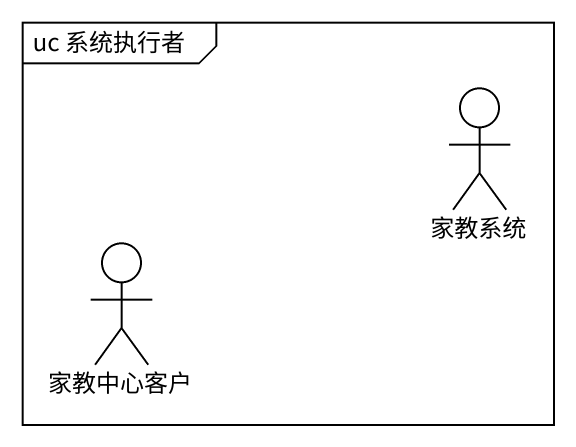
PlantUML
@startuml
mainframe uc 系统执行者
actor 家教系统
actor 家教中心客户
@enduml
